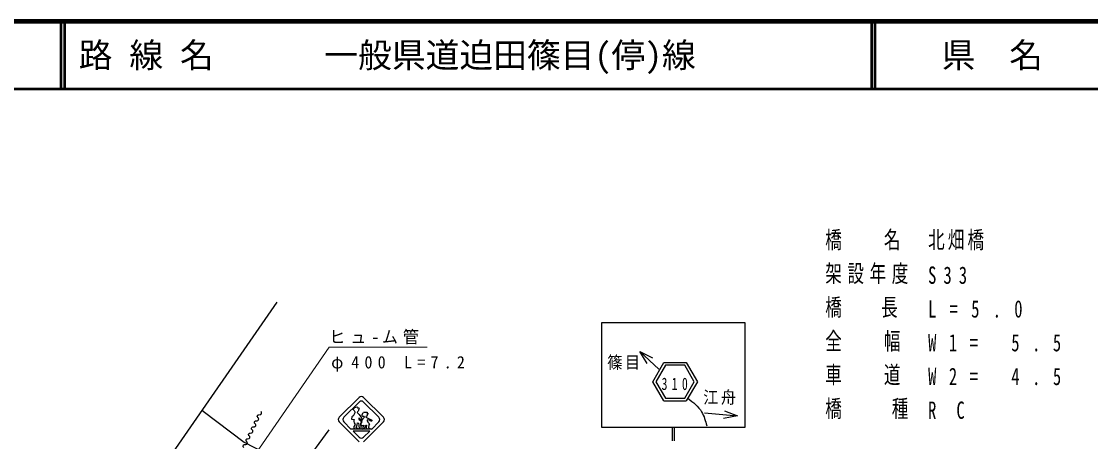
# Model space of a CAD drawing. Units: millimetres, scale not verified. Extents: x 40000 to 680000, y 20000 to 380000.
# Drawn here: x 171890 to 330183, y 317763 to 380000 of the extents above; entities that cross this region are included whole.
import ezdxf
from ezdxf.enums import TextEntityAlignment as Align

# ---------------------------------------------------------------- set-up
doc = ezdxf.new("R2010")
doc.units = ezdxf.units.MM
doc.header["$LTSCALE"] = 1000
for name, color, linetype, lineweight in [('M-BGD', 7, 'Continuous', 25), ('M-BMK-SRVR', 3, 'Continuous', 25), ('M-STR-HTXT', 7, 'Continuous', 13), ('M-STR-STRC', 7, 'Continuous', 25), ('M-TTL', 2, 'Continuous', 140), ('M-TTL-LINE', 7, 'Continuous', 50)]:
    doc.layers.add(name, color=color, linetype=linetype, lineweight=lineweight)
doc.layers.add('M-STR-STR1', color=1, linetype='Continuous')
doc.layers.add('M-TTL-TXT', color=7, linetype='Continuous')
doc.styles.add('ＭＳ ゴシック', font='')
doc.styles.get('ＭＳ ゴシック').set_extended_font_data('MS Gothic')

msp = doc.modelspace()

# ---------------------------------------------------------------- linework, layer by layer
at = {"layer": 'M-BGD'}
msp.add_line((198809, 322250), (198639, 322373), dxfattribs=at)
for points in [[(198809, 322250), (204857, 317707), (210488, 314786), (211331, 313157)], [(206918, 321307), (206872, 321350), (206835, 321412), (206817, 321466), (206816, 321510), (206823, 321573), (206858, 321645), (206902, 321691), (206937, 321718), (206990, 321737), (207062, 321748), (207249, 321769), (207329, 321798), (207364, 321825), (207408, 321871), (207434, 321925), (207450, 322006), (207440, 322077), (207421, 322130), (207394, 322166), (207348, 322209)], [(206058, 319501), (206013, 319545), (205976, 319607), (205957, 319660), (205956, 319705), (205964, 319767), (205998, 319840), (206042, 319885), (206077, 319913), (206130, 319932), (206202, 319942), (206389, 319963), (206469, 319992), (206504, 320019), (206548, 320065), (206574, 320119), (206590, 320200), (206580, 320271), (206561, 320325), (206534, 320360), (206488, 320404)], [(206488, 320404), (206442, 320448), (206406, 320509), (206387, 320563), (206386, 320608), (206393, 320670), (206428, 320743), (206472, 320788), (206507, 320816), (206560, 320835), (206632, 320845), (206819, 320866), (206899, 320895), (206934, 320922), (206978, 320968), (207004, 321022), (207020, 321103), (207010, 321174), (206991, 321227), (206964, 321263), (206918, 321307)], [(205241, 317785), (205200, 317825), (205167, 317881), (205150, 317929), (205149, 317969), (205156, 318025), (205187, 318090), (205227, 318131), (205258, 318156), (205306, 318173), (205370, 318182), (205539, 318202), (205611, 318227), (205643, 318252), (205682, 318293), (205706, 318342), (205720, 318415), (205711, 318479), (205694, 318527), (205669, 318559), (205628, 318598)], [(205628, 318598), (205583, 318642), (205546, 318704), (205527, 318757), (205526, 318802), (205534, 318865), (205568, 318937), (205612, 318982), (205647, 319010), (205700, 319029), (205772, 319039), (205959, 319061), (206039, 319089), (206074, 319116), (206118, 319162), (206144, 319216), (206160, 319297), (206150, 319368), (206131, 319422), (206104, 319457), (206058, 319501)], [(204811, 316883), (204766, 316926), (204729, 316988), (204710, 317042), (204709, 317086), (204717, 317149), (204751, 317221), (204795, 317267), (204830, 317294), (204884, 317313), (204955, 317324), (205142, 317345), (205222, 317374), (205258, 317401), (205301, 317447), (205327, 317501), (205344, 317582), (205333, 317653), (205314, 317706), (205287, 317742), (205241, 317785)]]:
    msp.add_lwpolyline(points, dxfattribs=at)
at = {"layer": 'M-BMK-SRVR'}
msp.add_line((173349, 285942), (209775, 338414), dxfattribs=at)
at = {"layer": 'M-STR-HTXT'}
msp.add_lwpolyline([(204617, 313150), (217477, 331741), (231977, 331741)], dxfattribs=at)
at = {"layer": 'M-STR-STRC'}
for p, q in [((266254, 328500), (263460, 331120)), ((267005, 329496), (270317, 329496)), ((221879, 324309), (218935, 321364)), ((221879, 323630), (219614, 321364)), ((222558, 324309), (225503, 321364)), ((224824, 321364), (222558, 323630)), ((267017, 323781), (270317, 323781)), ((273008, 322037), (277899, 321571)), ((218935, 320686), (221879, 317741)), ((219614, 320686), (220670, 319629)), ((221158, 319749), (221158, 320029)), ((222558, 317741), (225503, 320686)), ((223767, 319629), (224824, 320686)), ((268264, 317865), (268264, 319865)), ((268564, 317865), (268564, 319865)), ((217407, 319531), (207536, 305989)), ((223767, 319629), (220670, 319629)), ((220985, 319314), (221879, 318420)), ((223452, 319314), (220985, 319314)), ((221158, 319749), (221302, 319629)), ((222558, 318420), (223452, 319314))]:
    msp.add_line(p, q, dxfattribs=at)
for points in [[(278984, 319865), (257845, 319865), (257845, 335394), (278984, 335394)], [(270086, 324181), (271505, 326638), (270086, 329096), (267248, 329096), (265829, 326638), (267248, 324181)]]:
    msp.add_lwpolyline(points, close=True, dxfattribs=at)
for points in [[(264536, 329343), (263460, 331120), (265302, 330160)], [(267017, 323781), (265367, 326638), (267017, 329496)], [(270317, 329496), (271967, 326638), (270317, 323781)], [(221158, 322369), (221247, 322189), (221269, 322049), (221002, 321549), (220891, 321549), (220824, 321449), (220779, 321109), (221158, 321029), (221113, 320869), (221113, 320729), (221158, 320549), (221292, 320289), (221158, 320029)], [(221158, 322369), (221024, 322509), (221047, 322609), (221269, 322829), (221582, 322909), (221671, 322849), (221715, 322729), (221916, 322749), (221804, 322629), (221827, 322449), (221760, 322269), (221626, 322169), (221604, 322069), (221894, 321789), (222161, 321429), (222406, 320989), (222473, 321209), (222696, 321409), (222629, 321489), (222384, 321469), (222362, 321749), (222484, 322079)], [(222527, 322112), (222718, 322129), (223075, 322109), (223097, 321909), (223276, 321869), (223097, 321869), (223097, 321689), (223030, 321529), (222897, 321469), (222897, 321409), (223276, 321169), (223654, 321009), (223699, 321009), (223788, 320949), (223788, 320849), (223744, 320809), (223654, 320789), (223543, 320829), (223543, 320869), (223097, 321009), (223097, 320909), (223186, 320649), (223432, 320389)], [(275961, 322318), (277899, 321571), (275855, 321203)], [(221715, 319649), (221470, 319809), (221582, 320269), (221671, 320549), (221782, 320489), (221871, 320209), (221894, 319649)], [(221849, 321309), (221847, 321096), (222146, 320834), (222168, 320527), (222104, 320504), (222146, 319707), (222339, 319629)], [(221849, 321309), (222161, 321049), (222228, 320929), (222295, 320889), (222228, 320669), (222228, 320529), (222161, 320489), (222161, 320249), (222250, 320149), (222429, 320149), (222607, 320189), (222585, 320129), (222495, 320049), (222384, 319629)], [(222785, 319629), (222674, 319709), (222874, 320209), (222963, 320209), (222919, 319849), (223030, 319649)], [(223432, 320389), (223342, 320269), (223276, 319789), (223677, 319629)]]:
    msp.add_lwpolyline(points, dxfattribs=at)
for centre, start, end in [((222219, 323970), 45, 135), ((222219, 323291), 45.00012, 134.99994), ((219274, 321025), 135, 225), ((219953, 321025), 134.99994, 225), ((224484, 321025), 314.99991, 45.00009), ((225163, 321025), 315, 45), ((222219, 318759), 225, 314.99991)]:
    msp.add_arc(centre, 480, start, end, dxfattribs=at)
msp.add_open_spline([(270563, 324191), (271341, 323575), (272118, 322959), (272601, 322153), (272965, 321546), (273161, 320830), (273358, 320115)], degree=3, knots=[0, 0, 0, 0, 1, 1, 1, 2, 2, 2, 2], dxfattribs=at)
at = {"layer": 'M-TTL'}
msp.add_line((680000, 380000), (40000, 380000), dxfattribs=at)
at = {"layer": 'M-TTL-LINE'}
for p, q in [((177750, 380000), (177750, 370000)), ((178250, 380000), (178250, 370000)), ((297750, 380000), (297750, 370000)), ((298250, 380000), (298250, 370000)), ((40000, 370000), (680000, 370000))]:
    msp.add_line(p, q, dxfattribs=at)

# ---------------------------------------------------------------- texts
at = {"layer": 'M-STR-HTXT', "char_height": 1833, "attachment_point": 7, "style": 'ＭＳ ゴシック'}
for s, insert in [('\\T1.31;\\W0.95;ヒュ-ム管', (217477, 332160)), ('\\T1.65;\\W0.95;φ400\\~L=7.2', (217756, 328107))]:
    msp.add_mtext(s, dxfattribs=dict(at, insert=insert))
at = {"layer": 'M-STR-STR1', "char_height": 2566, "attachment_point": 7, "style": 'ＭＳ ゴシック'}
for s, insert in [('\\T1.18;\\W0.7;橋\u3000\u3000名', (290902, 346093)), ('\\T1.19;\\W0.7;北畑橋', (306124, 346093)), ('\\T1.34;\\W0.7;架設年度\\~', (290902, 341093)), ('\\T1.86;\\W0.7;S33', (306124, 341093)), ('\\T1.69;\\W0.7;橋\\~\\~長', (290902, 336093)), ('\\T2.61;\\W0.7;L=5.0', (306124, 336093)), ('\\T1.18;\\W0.7;全\u3000\u3000幅', (290902, 331093)), ('\\T2.52;\\W0.7;W1=\\~5.5', (306124, 331093)), ('\\T1.18;\\W0.7;車\u3000\u3000道', (290902, 326093)), ('\\T2.52;\\W0.7;W2=\\~4.5', (306124, 326093)), ('\\T1.34;\\W0.7;橋\u3000\u3000種\\~', (290902, 321093)), ('\\T3.43;\\W0.7;RC', (306124, 321093))]:
    msp.add_mtext(s, dxfattribs=dict(at, insert=insert))
at = {"layer": 'M-STR-STRC', "char_height": 1833, "attachment_point": 7, "style": 'ＭＳ ゴシック'}
for s, insert in [('\\T1.16;\\W0.9;篠目', (258627, 328383)), ('\\T1.73;\\W0.7;310', (266658, 325380)), ('\\T1.16;\\W0.9;江舟', (272834, 323201))]:
    msp.add_mtext(s, dxfattribs=dict(at, insert=insert))
at = {"layer": 'M-TTL-TXT', "style": 'ＭＳ ゴシック'}
for s, p in [('路 線 名', (180380, 375000)), ('一般県道迫田篠目(停)線', (216734, 375000))]:
    msp.add_text(s, height=3666, dxfattribs=at).set_placement(p, align=Align.MIDDLE_LEFT)
msp.add_text('県\u3000名', height=3666, dxfattribs=at).set_placement((315625, 375000), align=Align.MIDDLE_CENTER)

doc.saveas('drawing.dxf')
